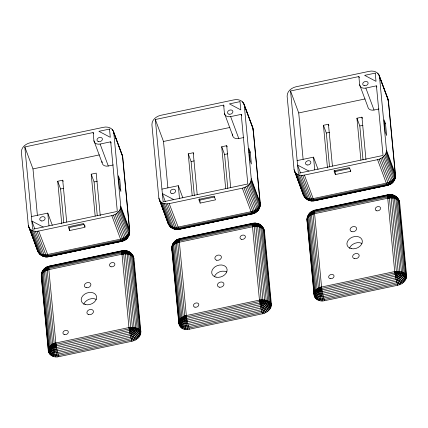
<?xml version="1.0" encoding="UTF-8"?>
<svg xmlns="http://www.w3.org/2000/svg" width="428" height="428" viewBox="0 0 428 428"><rect width="100%" height="100%" fill="white"/><g stroke="black" fill="none" stroke-linecap="round" stroke-linejoin="round"><path stroke-width="0.64" d="M307.935 216.83C308.048 213.331 311.728 210.892 314.869 210.148L387.998 194.719C392.235 193.814 396.959 196.019 398.821 199.956C397.323 197.206 394.776 195.441 391.759 194.708L389.298 196.051L387.72 198.239L394.835 272.984L396.044 279.532L397.687 285.257C402.138 284.326 406.83 280.688 406.6 275.744L399.645 202.396C399.233 199.539 397.173 197.329 394.862 195.821M41.767 275.627L41.537 277.858C40.772 274.904 41.698 271.641 43.683 269.356L46.32 268.902L48.856 269.64L121.991 254.211C126.196 253.381 131.861 254.061 133.916 258.362L140.871 331.711C141.101 336.654 136.409 340.292 131.958 341.228L58.823 356.658C54.244 357.942 48.332 355.368 48.241 350.099L41.281 276.75C41.174 272.722 45.4 270.362 48.856 269.64L48.755 267.452L49.134 266.114L122.269 250.685C127.383 249.54 133.071 253.135 133.916 258.362M29.997 229.076C32.277 231.264 35.706 231.666 38.686 231.056L111.82 215.626C116.272 214.696 120.964 211.052 120.733 206.114L113.778 132.766C113.243 127.993 107.524 126.271 103.448 127.309L30.313 142.743C25.862 143.674 21.17 147.312 21.4 152.256L28.355 225.604L37.364 250.375C38.852 254.708 43.399 257.41 47.856 256.779C44.475 257.389 40.467 255.602 38.739 252.579L29.997 229.076L28.628 226.872M35.353 231.302L44.095 254.804L45.598 256.859L48.739 256.784L121.873 241.355C126.683 240.429 130.219 235.582 129.727 230.719L122.772 157.37L122.248 155L113.511 131.498M159.136 199.437C160.586 203.386 165.476 204.472 169.199 203.621L242.334 188.192C246.785 187.255 251.471 183.617 251.247 178.674L244.286 105.325C243.751 100.553 238.038 98.831 233.956 99.874L160.821 115.303C156.37 116.234 151.683 119.877 151.913 124.821L158.868 198.164L167.878 222.94C168.894 225.358 170.681 227.942 173.41 228.488M251.247 178.674L260.24 203.284L260.171 205.665L259.036 209.019L257.838 210.678L254.874 213.037L258.293 210.121L259.876 206.933L260.24 203.284L253.285 129.935L252.761 127.56L244.019 104.058M271.379 304.276C269.33 299.969 263.659 299.29 259.459 300.119L186.324 315.554C175.368 318.491 177.813 331.893 189.337 329.223L262.466 313.788C266.922 312.857 271.609 309.214 271.379 304.276L264.424 230.927C263.605 225.647 257.833 222.282 252.782 223.25L179.648 238.68C175.325 239.53 171.847 243.58 171.815 248.005L172.158 245.661L172.998 243.575L174.875 241.558L176.828 241.462L179.369 242.205L252.504 226.77C256.704 225.941 262.375 226.621 264.424 230.927M399.645 202.396C397.591 198.089 391.925 197.41 387.72 198.239L314.591 213.674C309.786 211.646 306.18 216.284 307.015 220.784L313.97 294.132C314.024 299.45 320 301.938 324.552 300.691L397.687 285.257M294.357 170.906C295.802 174.854 300.691 175.94 304.42 175.089L377.55 159.66C382.001 158.724 386.693 155.086 386.463 150.142L379.508 76.794C378.973 72.022 373.259 70.304 369.177 71.342L296.042 86.772C291.591 87.708 286.899 91.346 287.129 96.289L294.084 169.638L303.094 194.408L304.993 197.597L307.609 199.716C305.271 198.218 303.286 195.96 302.826 193.14L294.084 169.638M314.489 296.502C313.205 291.982 317.726 288.338 321.546 287.022L394.675 271.587C398.88 270.758 404.551 271.438 406.6 275.744M388.201 101.345L387.977 99.029L379.24 75.526M41.559 276.525L41.307 275.439C41.029 271.218 44.662 267.939 48.856 269.64L55.972 344.385L57.181 350.933L58.823 356.658M122.724 158.504L122.52 156.268L113.778 132.766M178.947 239.081L179.904 238.813L179.321 239.289L179.369 242.205C175.908 242.927 171.681 245.281 171.794 249.315L178.749 322.664L179.273 325.034M253.237 131.064L252.761 127.56L243.468 102.891M388.453 102.538L388.239 100.152M41.307 275.439L41.965 272.171L43.025 270.33M129.657 233.105L129.454 230.943L120.712 207.441M395.435 176.063C395.312 178.406 394.509 181.253 392.374 182.505C394.322 180.905 395.231 178.578 395.435 176.063L386.441 151.475M49.589 256.484L122.071 241.194L125.484 239.808L125.736 238.899L125.276 237.112L116.539 213.609M44.047 269.549L44.18 268.896L45.523 267.661L47.866 266.473L49.397 266.253M174.56 242.109L175.036 241.018L179.45 238.84L253.039 223.384L252.456 223.86L252.504 226.77L259.459 300.119L260.454 306.378L262.466 313.788M256.447 211.79L257.34 211.132L257.089 208.634L248.352 185.131M309.781 213.583L309.909 212.93L310.803 212.272L312.424 212.529L314.591 213.674L321.701 288.413L322.91 294.962L324.552 300.691M295.732 173.105L304.469 196.607C306.362 199.988 310.707 201.604 314.473 200.818L387.602 185.383L391.219 183.842L392.562 182.606L392.61 181.114L383.568 156.605M129.705 232.03C129.01 236.304 124.971 239.215 120.947 240.092L47.818 255.521L44.533 255.762L40.307 254.419L31.062 229.938M129.042 235.304L129.315 234.132M259.555 207.864L260.171 205.665L259.962 203.509L251.22 180.006M307.036 219.473C307.058 215.461 310.188 210.779 314.591 213.674L314.484 211.486L314.869 210.148L315.126 210.282L311.038 212.031L314.671 210.309L388.255 194.852L387.998 194.719L387.618 196.056L387.72 198.239C391.577 196.869 397.377 196.853 399.372 201.128M394.771 179.332L395.386 177.133L395.456 174.752L388.501 101.404L387.977 99.029L378.684 74.36M173.741 242.478L177.16 239.557L179.369 242.205L186.485 316.945L187.689 323.493L189.337 329.223M312.312 211.277L312.916 211.33L314.591 213.674C310.84 214.348 305.929 217.472 307.267 221.886M133.643 257.094C131.642 252.82 125.848 252.841 121.991 254.211L123.564 252.017L126.03 250.674C128.475 251.359 131.3 252.59 131.476 255.543L138.431 328.891C138.629 333.171 134.569 336.322 130.711 337.13L57.577 352.565C54.046 353.464 49.097 351.971 48.632 347.841L41.677 274.492L41.693 273.337L43.228 271.539L45.716 270.255L48.856 269.64L47.144 268.142L45.523 267.661L45.309 267.998L48.942 266.275L122.526 250.819L122.269 250.685L121.889 252.022L121.991 254.211L128.946 327.559L129.941 333.819L131.958 341.228M127.779 237.556L125.939 239.231C127.886 237.636 129.978 235.004 129.138 232.297L120.396 208.794M41.618 274.107L42.201 272.796M308.754 214.364L308.037 217.435L314.992 290.783C315.404 294.443 319.786 295.759 322.91 294.962L396.044 279.532C399.452 278.815 403.048 276.028 402.871 272.245L395.916 198.897L395.285 197.03L393.84 195.575L390.224 196.436L387.72 198.239L388.886 194.724L391.144 194.644L391.7 195.05M394.172 180.151L393.054 182.146M175.822 240.563L176.422 240.135L176.962 240.301L179.369 242.205C175.084 242.13 170.189 245.661 172.045 250.417M259.197 207.644L259.828 206.692M42.206 271.844L43.014 270.651M126.645 238.476C127.897 237.182 129.609 235.689 128.539 233.629L119.797 210.127M172.719 244.409L173.527 243.211M257.153 211.036C258.405 209.741 260.117 208.249 259.052 206.189L250.31 182.692M257.838 210.678L258.956 208.682L258.095 209.362M313.954 200.325L313.585 200.812L387.8 185.228L392.214 183.045L393.509 181.59L394.53 179.658L394.536 178.706L385.532 154.16M43.683 269.356L43.228 269.913L44.528 268.458L45.801 268.254L48.856 269.64L47.866 266.473L46.647 266.992L48.856 269.64L45.823 269.79L43.426 270.667L42.57 271.352L42.308 273.406L49.263 346.755C49.675 350.409 54.056 351.73 57.181 350.933L130.31 335.499C133.723 334.787 137.313 332 137.142 328.212L130.187 254.863L129.556 252.996L128.111 251.541L124.495 252.408L121.991 254.211L122.788 251.177L123.157 250.69L123.981 250.615M45.074 268.244L43.811 269.811L43.212 272.395L50.167 345.738C50.515 348.809 54.185 349.917 56.806 349.248L129.941 333.819C132.803 333.214 135.82 330.876 135.671 327.698L128.716 254.35C128.368 251.284 124.698 250.177 122.071 250.845M308.957 213.946L311.638 211.603L314.591 213.674C311.295 213.84 306.726 215.685 307.058 219.65L314.013 292.998C314.521 297.481 319.893 299.102 323.723 298.123L396.858 282.694C401.041 281.817 405.45 278.393 405.23 273.749L398.275 200.4L397.505 198.111C394.643 195.981 390.694 196.773 387.72 198.239L389.341 195.205L389.945 194.719L391.144 194.644M310.803 212.272L309.54 213.845L308.941 216.424L315.896 289.772C316.244 292.838 319.914 293.945 322.541 293.276L395.67 277.847C398.532 277.248 401.55 274.91 401.4 271.732L394.445 198.383C394.183 195.751 391.256 194.467 388.886 194.724M122.071 241.194L121.616 241.221L120.562 239.129L111.82 215.626M242.334 188.192L251.461 212.652L252.386 213.914L253.654 213.561L179.252 229.349C175.485 230.136 171.147 228.515 169.253 225.139L160.511 201.636M314.666 200.657L314.211 200.684L313.157 198.592L304.42 175.089M387.8 185.228L387.345 185.249L386.291 183.163L377.55 159.66M44.18 268.896L45.908 267.575M125.099 239.894L126.827 238.573L126.875 237.08L117.839 212.572M257.34 211.132L254.938 212.791L252.129 213.781L178.995 229.21L169.199 203.621M392.562 182.606L390.159 184.259L387.345 185.249L314.211 200.684L311.327 200.893L307.935 199.839L307.293 199.111L298.065 174.645M125.698 239.471L121.616 241.221L48.482 256.65L38.686 231.056M177.09 239.808L178.465 239.22L178.658 239.68M46.796 256.779L45.598 256.859M176.106 229.424L178.369 229.338L176.106 229.424L175.047 228.322L165.866 203.862M255.612 212.459L256.212 212.037L255.789 209.672L247.047 186.175M93.144 132.536L93.925 140.769A5.949 4.446 -20.4 0 0 100.125 144.043L110.708 141.807L117.309 211.416L32.63 229.285L24.824 146.954L93.144 132.536L93.598 133.755M223.657 105.101L224.438 113.334A5.949 4.446 -20.4 0 0 230.633 116.603L241.221 114.372L247.823 183.976L163.143 201.845L155.332 119.514L223.657 105.101L224.112 106.321M358.873 76.569L359.654 84.803A5.949 4.446 -20.4 0 0 365.854 88.077L376.442 85.841L383.039 155.45L298.359 173.313L290.553 90.982L358.873 76.569L359.327 77.789M24.824 146.954L32.988 168.916L99.36 154.909M155.332 119.514L163.501 141.475L229.868 127.474M290.553 90.982L298.723 112.944L365.089 98.943M93.925 140.769L102.094 162.731A5.949 4.446 -20.4 0 0 108.289 166.005L113.276 164.951M224.438 113.334L232.602 135.296A5.949 4.446 -20.4 0 0 238.803 138.565L243.783 137.516M359.654 84.803L367.823 106.765A5.949 4.446 -20.4 0 0 374.024 110.033L379.005 108.985M61.755 223.833L57.716 181.258L62.723 180.199L63.162 181.386M95.182 216.103L91.207 174.191L96.209 173.131L100.248 215.712M192.204 195.73L188.229 153.818L193.231 152.764L193.675 153.952M225.69 188.668L221.715 146.751L226.717 145.697L227.161 146.884M327.484 167.867L323.445 125.286L328.453 124.232L328.891 125.42M360.911 160.136L356.936 118.219L361.938 117.165L362.382 118.353M57.716 181.258L60.589 188.983L63.718 188.32M91.207 174.191L94.08 181.916L97.204 181.258M188.229 153.818L191.102 161.543L194.226 160.885M221.715 146.751L224.588 154.476L227.717 153.818M323.445 125.286L326.323 133.012L329.448 132.354M356.936 118.219L359.809 125.95L362.933 125.286M118.47 179.765L119.754 179.498L120.889 191.471L119.508 187.758L118.374 175.785L119.754 179.498M248.978 152.331L250.262 152.058L251.397 164.031L250.016 160.323L248.882 148.345L250.262 152.058M384.2 123.799L385.484 123.526L386.618 135.505L385.237 131.792L384.103 119.819L385.484 123.526M31.426 216.557L47.781 213.107L52.318 225.31M161.934 189.123L178.294 185.672L182.831 197.87M297.155 160.591L313.515 157.14L318.052 169.338M84.097 224.427L69.341 227.541L69.625 230.531L85.022 227.284L83.642 223.577L68.245 226.824L69.625 230.531M199.394 198.865L199.855 200.101L214.61 196.987M334.61 170.333L335.07 171.569L349.826 168.455M200.138 203.097L215.535 199.849L214.155 196.136L198.758 199.384L200.138 203.097L199.855 200.101M350.751 171.318L349.371 167.605L333.979 170.852L335.354 174.565L350.751 171.318L350.639 170.119M180.102 229.05L252.579 213.754M311.514 200.662L310.712 200.828L307.935 199.839M162.849 203.177L172.072 227.643L172.714 228.37L174.747 229.221L177.304 229.344M387.805 194.879L389.715 194.644L390.149 195.056M252.584 223.411C255.206 222.742 258.881 223.849 259.224 226.915L266.184 300.263C266.328 303.441 263.316 305.779 260.454 306.378L187.32 321.808C184.698 322.477 181.023 321.369 180.68 318.304L173.72 244.955L174.324 242.376L175.582 240.804L177.208 241.06L179.369 242.205L178.465 239.22M124.933 251.022L125.971 251.017L125.415 250.61L124.216 250.69L123.029 251.942L121.991 254.211C125.645 252.006 132.787 251.873 133.37 257.319L140.325 330.667C140.55 335.536 135.933 339.12 131.546 340.041L58.417 355.47C54.747 356.305 49.932 355.235 48.503 351.351C48.375 347.194 52.27 344.273 55.817 342.989L128.946 327.559C133.151 326.73 138.816 327.404 140.871 331.711M124.157 240.456L124.355 239.717L123.81 237.984L115.068 214.482M256.377 223.239C258.999 223.539 261.497 225.192 262.781 227.455L262.07 226.877M125.415 250.61L126.774 250.808M391.759 194.708L394.536 195.698C392.096 193.954 389.229 196.334 387.72 198.239L390.587 196.736L393.385 196.152L395.782 196.57L396.97 198.474L404.16 272.925C404.358 277.205 400.298 280.356 396.44 281.164L323.311 296.593C319.775 297.497 314.826 296.005 314.361 291.869L307.406 218.521C306.822 214.605 311.525 213.283 314.591 213.674L313.687 210.688M257.287 223.373C255.056 222.795 253.494 225.133 252.504 226.77C256.361 225.401 262.155 225.385 264.156 229.659M311.916 201.005L310.771 200.486L309.824 198.833L301.082 175.336M42.902 255.928C39.911 255.056 37.685 252.135 37.097 249.107L28.355 225.604M313.184 201L312.322 200.481L311.477 198.833L302.735 175.33M390.288 183.767L391.219 183.842L391.326 182.135L382.268 157.643M257.961 223.796L259.315 224.229L259.957 224.951M175.491 229.355L172.714 228.37M127.448 251.236C130.064 251.718 131.717 253.868 133.092 255.928M44.983 256.795L42.206 255.805L41.077 254.114L32.335 230.612M178.995 229.21L179.45 229.189L177.54 229.419L176.673 228.317L167.519 203.862M48.482 256.65L48.936 256.623L47.027 256.859L46.16 255.757L37.006 231.297M395.178 196.42L396.43 197.083M308.946 171.082L297.578 165.08L300.531 173.014M260.379 225.171L261.214 225.615M173.725 199.614L162.362 193.611L165.31 201.54M129.866 252.611L130.701 253.05M43.217 227.049L31.849 221.051L34.802 228.98M259.315 224.229C256.875 222.485 254.013 224.866 252.504 226.77L253.665 223.256L255.923 223.17L254.73 223.25L254.125 223.737L252.504 226.77C256.158 224.572 263.295 224.433 263.878 229.884L270.833 303.233C271.063 308.096 266.441 311.686 262.059 312.601L188.925 328.035C185.254 328.87 180.439 327.8 179.016 323.91M172.393 228.242C170.055 226.749 168.065 224.491 167.605 221.667L158.868 198.164M169.745 225.952L171.468 227.493M39.237 253.392L40.96 254.933M259.641 224.352L262.284 226.642L263.06 228.932L270.014 302.28C270.229 306.924 265.82 310.348 261.636 311.226L188.507 326.655C184.671 327.629 179.3 326.013 178.797 321.53L171.842 248.181M389.555 184.201L390.09 184.505L389.881 182.991L380.797 158.515M169.226 224.855L168.418 223.962L168.151 222.71M38.718 252.29L37.905 251.397L37.643 250.15M129.449 252.392C127.373 249.471 123.521 252.006 121.991 254.211C125.137 251.445 132.118 250.926 132.546 256.372L139.501 329.721C139.721 334.364 135.312 337.783 131.129 338.66L57.994 354.09C54.158 355.069 48.792 353.453 48.284 348.964L41.329 275.616M302.826 193.14L303.372 194.178M406.579 277.077C404.514 272.748 399.105 271.373 394.675 271.587L399.345 284.791M271.357 305.603C269.292 301.28 263.889 299.905 259.459 300.119L264.13 313.323M140.849 333.043C138.784 328.72 133.376 327.34 128.946 327.559L133.616 340.763M406.263 278.425C404.219 274.097 399.196 272.048 394.675 271.587L398.532 278.655L400.934 284.112M271.042 306.956C268.998 302.628 263.98 300.579 259.459 300.119L263.311 307.186L265.718 312.643M140.534 334.396C138.49 330.063 133.466 328.019 128.946 327.559L132.803 334.621L135.205 340.083M405.664 279.757C403.663 275.434 399.137 272.78 394.675 271.587L399.656 277.986L402.406 283.24M270.448 308.288C268.442 303.966 263.921 301.312 259.459 300.119L264.434 306.518L267.184 311.771M139.935 335.729C137.934 331.4 133.408 328.747 128.946 327.559L133.927 333.958L136.671 339.211M314.232 295.379L315.045 297.674M404.802 281.03C402.86 276.713 398.907 273.54 394.675 271.587C398.484 274.295 401.833 277.884 403.706 282.202M269.587 309.562C267.639 305.244 263.685 302.072 259.459 300.119C263.268 302.826 266.612 306.416 268.484 310.733M139.073 336.997C137.131 332.679 133.178 329.507 128.946 327.559C132.755 330.261 136.104 333.851 137.976 338.174M379.508 76.794L388.25 100.296L395.205 173.645C395.435 178.588 390.743 182.226 386.291 183.163L313.157 198.592C309.792 199.304 305.672 198.629 303.65 195.575L294.908 172.072M377.865 73.327L378.325 74.563M376.442 85.841L376.891 87.061M365.854 88.077L374.024 110.033M386.463 150.142L395.205 173.645L395.413 175.887L395.285 174.56M386.126 152.828L395.124 177.39C393.803 180.974 390.299 183.318 386.682 184.12L313.547 199.55L310.263 199.79L306.036 198.453L296.791 173.971M384.67 155.428L393.69 179.958L393.723 180.851L391.465 182.927L387.035 184.826L313.901 200.256L310.771 200.486L309.294 200.267L308.251 198.603L299.514 175.1M379.213 159.195L388.875 185.03L388.758 184.543M244.286 105.325L253.028 128.828L259.983 202.177C260.213 207.12 255.521 210.758 251.07 211.694L177.941 227.124C174.571 227.835 170.451 227.161 168.429 224.106L159.692 200.604M242.644 101.859L243.104 103.094M241.221 114.372L241.676 115.592M230.633 116.603L238.803 138.565M250.91 181.36L259.908 205.922C258.587 209.501 255.083 211.849 251.461 212.652L178.326 228.081L175.047 228.322L170.82 226.979L161.575 202.503M249.449 183.96L258.469 208.489L258.507 209.383L256.249 211.459L251.814 213.358L178.685 228.787L175.55 229.017L174.073 228.798L173.035 227.134L164.293 203.632M245.581 187.047L254.66 211.523L254.874 213.037L253.654 213.561L243.992 187.726M112.955 130.326L122.504 156.124M112.136 129.293L112.596 130.529M110.708 141.807L111.162 143.032M100.125 144.043L108.289 166.005M120.733 206.114L129.475 229.617L129.679 231.853L129.491 229.868M118.941 211.4L127.961 235.924L127.993 236.818L125.736 238.899L121.306 240.793L48.171 256.222L45.042 256.452L43.56 256.238L42.522 254.574L33.78 231.072M113.479 215.161L123.136 240.894M29.179 228.044L37.921 251.541C39.943 254.601 44.063 255.275 47.428 254.558L120.562 239.129C125.013 238.198 129.705 234.555 129.475 229.617L122.52 156.268M322.873 300.927L321.621 295.149L321.546 287.022C317.795 287.691 312.884 290.821 314.222 295.234L314.034 293.255M187.651 329.458L186.405 323.675L186.324 315.554C182.579 316.222 177.663 319.352 179 323.766L178.813 321.786M57.143 356.899L55.891 351.115L55.817 342.989C51.44 343.604 46.582 347.707 48.76 352.474M321.219 300.932C319.834 296.427 320.203 291.495 321.546 287.022C318.041 288.868 314.591 292.287 314.778 296.529C316.774 299.541 320.829 300.205 324.146 299.504L397.275 284.069C401.662 283.154 406.279 279.57 406.054 274.701L398.832 200.101M186.003 329.464C184.612 324.959 184.987 320.026 186.324 315.554C182.563 317.506 178.562 321.615 179.824 326.206M55.49 356.904C54.105 352.394 54.474 347.461 55.817 342.989C52.056 344.947 48.054 349.055 49.316 353.64M319.646 300.702C318.309 296.149 319.427 291.158 321.546 287.022C317.977 289.596 314.607 294.084 315.864 298.707M184.431 329.234C183.088 324.681 184.211 319.689 186.324 315.554C182.756 318.127 179.386 322.616 180.648 327.238M53.917 356.668C52.58 352.121 53.698 347.129 55.817 342.989C52.248 345.562 48.872 350.056 50.135 354.673M318.202 300.242C316.902 295.652 318.796 290.708 321.546 287.022C318.309 290.179 315.655 294.956 316.929 299.573M182.986 328.774C181.681 324.183 183.575 319.24 186.324 315.554C183.093 318.71 180.434 323.482 181.707 328.105M52.473 356.214C51.173 351.618 53.067 346.68 55.817 342.989C52.58 346.145 49.926 350.923 51.2 355.54M387.426 97.862L387.693 99.002M361.938 117.165L365.977 159.746M359.809 125.95L363.024 159.879M335.07 171.569L335.354 174.565M328.453 124.232L332.428 166.144M326.323 133.012L329.539 166.941M313.515 157.14L314.719 169.863M298.723 112.944L303.12 159.35M260.005 202.433L260.192 204.413M232.484 134.028L232.602 135.296M226.717 145.697L230.692 187.608M224.588 154.476L227.808 188.406M193.231 152.764L197.206 194.676M191.102 161.543L194.317 195.473M178.294 185.672L179.498 198.394M163.501 141.475L167.899 187.881M101.971 161.463L102.094 162.731M94.08 181.916L97.295 215.846M84.851 225.486L84.969 226.685M62.723 180.199L66.698 222.111M60.589 188.983L63.809 222.913M47.781 213.107L48.99 225.829M32.988 168.916L37.391 215.316M48.305 349.221L48.492 351.206M349.505 248.294A7.934 5.922 -20.4 0 1 361.976 243.436M214.284 276.825A7.934 5.922 -20.4 0 1 226.754 271.962M83.776 304.265A7.934 5.922 -20.4 0 1 96.247 299.402M44.368 270.817L51.312 344.834C51.579 347.22 54.436 348.082 56.48 347.557L129.609 332.128C131.835 331.663 134.183 329.844 134.066 327.372L127.111 254.023C126.843 251.637 123.986 250.776 121.943 251.295L48.813 266.73L45.801 268.254L44.368 270.817M45.716 270.255L52.66 344.059L53.586 345.54L55.619 346.006L129.331 330.491L131.765 329.046L132.375 327.238L125.42 253.89C125.238 252.258 123.285 251.669 121.889 252.022L48.755 267.452L46.695 268.5L45.716 270.255M47.224 269.854L54.179 343.438L54.65 344.187L55.972 344.385L129.106 328.95L130.342 328.217L130.652 327.297L123.697 253.954L123.227 253.199L121.905 253.007L48.771 268.436L47.727 268.966L47.224 269.854M172.206 245.902L179.139 320.401C179.605 324.536 184.554 326.024 188.09 325.125L261.224 309.695C265.076 308.888 269.142 305.736 268.939 301.456L261.754 227.006L260.561 225.101L258.17 224.684L255.372 225.262L252.504 226.77L255.008 224.968L257.485 224.128L258.619 224.106L259.438 224.77L260.695 227.429L267.65 300.777C267.826 304.559 264.231 307.347 260.823 308.064L187.689 323.493C184.564 324.29 180.188 322.969 179.776 319.315L172.821 245.966L173.078 243.912L173.533 242.89L174.324 242.376L176.534 241.895L179.369 242.205C176.678 242.007 172.618 242.628 172.206 245.902M174.875 243.382L181.82 317.394C182.093 319.78 184.95 320.642 186.988 320.123L260.122 304.693C262.348 304.222 264.691 302.403 264.579 299.932L257.624 226.583C257.351 224.197 254.494 223.341 252.456 223.86L179.321 239.289L176.315 240.82L174.875 243.382M176.224 242.815L183.173 316.618L184.099 318.1L186.132 318.566L259.839 303.051L262.273 301.606L262.888 299.798L255.933 226.449C255.746 224.818 253.793 224.229 252.397 224.588L179.268 240.017L177.208 241.06L176.224 242.815M177.738 242.419L184.687 315.998L185.158 316.752L186.485 316.945L259.614 301.515L260.85 300.782L261.166 299.862L254.211 226.514L253.74 225.759L252.413 225.567L179.279 240.996L178.235 241.526L177.738 242.419M310.097 214.851L317.041 288.863C317.309 291.249 320.165 292.11 322.209 291.591L395.338 276.162C397.564 275.696 399.913 273.872 399.795 271.406L392.84 198.057C392.572 195.671 389.715 194.81 387.677 195.329L314.543 210.758L311.531 212.288L310.097 214.851M311.445 214.284L318.395 288.087L319.32 289.569L321.926 289.954L395.06 274.525C396.579 274.204 398.184 272.957 398.11 271.266L391.149 197.918L390.224 196.436L387.618 196.056L314.484 211.486L312.424 212.529L311.445 214.284M312.959 213.888L319.909 287.466L320.379 288.221L321.701 288.413L394.835 272.984L396.071 272.251L396.382 271.331L389.427 197.982L388.956 197.228L387.634 197.035L314.5 212.465L313.457 213L312.959 213.888M109.504 129.085L98.916 131.321L110.285 137.318L109.504 129.085M240.012 101.65L229.429 103.881L240.793 109.884L240.012 101.65M375.233 73.118L364.651 75.349L376.014 81.352L375.233 73.118M376.742 210.806A2.777 2.076 -20.4 0 0 380.61 208.142A2.777 2.076 -20.4 0 0 376.399 207.179A2.777 2.076 -20.4 0 0 376.742 210.806M351.276 248.631A7.934 5.922 -20.4 0 0 362.329 241.007A7.934 5.922 -20.4 0 0 350.291 238.257A7.934 5.922 -20.4 0 0 351.276 248.631M364.255 85.686A2.777 2.076 -20.4 0 0 368.123 83.016A2.777 2.076 -20.4 0 0 363.912 82.053A2.777 2.076 -20.4 0 0 364.255 85.686M351.928 231.709A3.371 2.52 -20.4 0 0 356.626 228.466A3.371 2.52 -20.4 0 0 351.511 227.3A3.371 2.52 -20.4 0 0 351.928 231.709M354.486 258.651A3.371 2.52 -20.4 0 0 359.183 255.414A3.371 2.52 -20.4 0 0 354.063 254.243A3.371 2.52 -20.4 0 0 354.486 258.651M330.175 278.655A2.777 2.076 -20.4 0 0 334.043 275.985A2.777 2.076 -20.4 0 0 329.828 275.022A2.777 2.076 -20.4 0 0 330.175 278.655M307.144 164.978A2.777 2.076 -20.4 0 0 310.84 162.148A2.777 2.076 -20.4 0 0 306.507 161.415A2.777 2.076 -20.4 0 0 307.144 164.978M241.52 239.338A2.777 2.076 -20.4 0 0 245.394 236.668A2.777 2.076 -20.4 0 0 241.178 235.71A2.777 2.076 -20.4 0 0 241.52 239.338M216.054 277.157A7.934 5.922 -20.4 0 0 227.113 269.538A7.934 5.922 -20.4 0 0 215.075 266.788A7.934 5.922 -20.4 0 0 216.054 277.157M229.034 114.212A2.777 2.076 -20.4 0 0 232.902 111.547A2.777 2.076 -20.4 0 0 228.691 110.585A2.777 2.076 -20.4 0 0 229.034 114.212M216.707 260.24A3.371 2.52 -20.4 0 0 221.41 256.998A3.371 2.52 -20.4 0 0 216.29 255.832A3.371 2.52 -20.4 0 0 216.707 260.24M219.264 287.183A3.371 2.52 -20.4 0 0 223.962 283.946A3.371 2.52 -20.4 0 0 218.847 282.774A3.371 2.52 -20.4 0 0 219.264 287.183M194.954 307.186A2.777 2.076 -20.4 0 0 198.822 304.517A2.777 2.076 -20.4 0 0 194.612 303.554A2.777 2.076 -20.4 0 0 194.954 307.186M171.928 193.51A2.777 2.076 -20.4 0 0 175.624 190.679A2.777 2.076 -20.4 0 0 171.291 189.946A2.777 2.076 -20.4 0 0 171.928 193.51M111.013 266.778A2.777 2.076 -20.4 0 0 114.881 264.108A2.777 2.076 -20.4 0 0 110.67 263.145A2.777 2.076 -20.4 0 0 111.013 266.778M85.547 304.597A7.934 5.922 -20.4 0 0 96.6 296.973A7.934 5.922 -20.4 0 0 84.562 294.229A7.934 5.922 -20.4 0 0 85.547 304.597M98.526 141.652A2.777 2.076 -20.4 0 0 102.394 138.982A2.777 2.076 -20.4 0 0 98.178 138.019A2.777 2.076 -20.4 0 0 98.526 141.652M86.199 287.675A3.371 2.52 -20.4 0 0 90.897 284.438A3.371 2.52 -20.4 0 0 85.782 283.266A3.371 2.52 -20.4 0 0 86.199 287.675M88.751 314.623A3.371 2.52 -20.4 0 0 93.454 311.381A3.371 2.52 -20.4 0 0 88.334 310.214A3.371 2.52 -20.4 0 0 88.751 314.623M64.446 334.621A2.777 2.076 -20.4 0 0 68.314 331.951A2.777 2.076 -20.4 0 0 64.098 330.994A2.777 2.076 -20.4 0 0 64.446 334.621M41.414 220.944A2.777 2.076 -20.4 0 0 45.111 218.12A2.777 2.076 -20.4 0 0 40.778 217.387A2.777 2.076 -20.4 0 0 41.414 220.944"/></g></svg>
